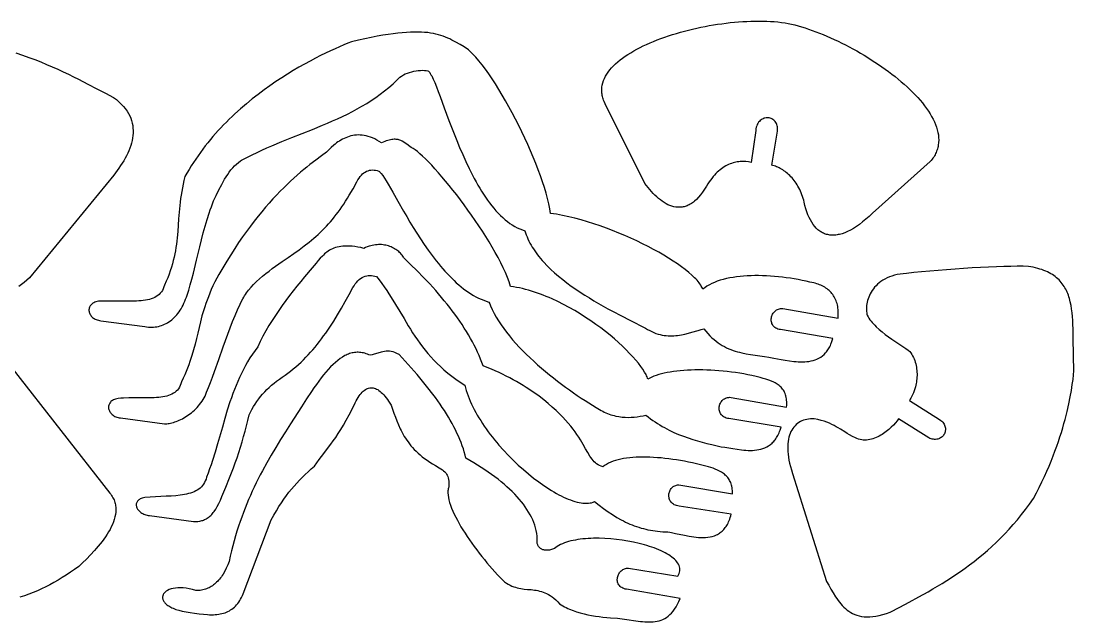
# Model space of a CAD drawing. Extents: x 0 to 1021, y 0 to 380.
# Drawn here: x 708.7 to 1021.4, y 1.8 to 180.3 of the extents above; entities that cross this region are included whole.
import ezdxf

# ---------------------------------------------------------------- set-up
doc = ezdxf.new("R2010")
doc.units = 0
doc.layers.add('Layer_1', color=1, linetype='CONTINUOUS')

msp = doc.modelspace()

# ---------------------------------------------------------------- linework, layer by layer
at = {"layer": 'Layer_1'}
for points in [[(926.9, 147.81), (925.53, 138.3), (924.75, 138.45), (923.94, 138.54), (923.53, 138.56), (923.12, 138.57), (922.7, 138.56), (922.29, 138.54), (921.86, 138.5), (921.44, 138.44), (921.01, 138.37), (920.59, 138.27), (920.16, 138.16), (919.73, 138.02), (919.3, 137.87), (918.87, 137.69), (918.44, 137.49), (918.01, 137.26), (917.58, 137.01), (917.16, 136.74), (916.73, 136.44), (916.31, 136.12), (915.89, 135.76), (915.48, 135.39), (915.06, 134.98), (914.66, 134.54), (914.25, 134.08), (913.85, 133.58), (913.46, 133.05), (913.07, 132.5), (912.69, 131.91), (912.31, 131.28), (911.72, 130.32), (911.12, 129.44), (910.52, 128.65), (909.92, 127.94), (909.31, 127.32), (908.7, 126.77), (908.4, 126.53), (908.09, 126.31), (907.79, 126.1), (907.48, 125.91), (907.17, 125.74), (906.87, 125.59), (906.56, 125.46), (906.26, 125.34), (905.95, 125.24), (905.65, 125.15), (905.34, 125.08), (905.04, 125.03), (904.73, 124.99), (904.43, 124.97), (903.82, 124.97), (903.22, 125.02), (902.62, 125.13), (902.03, 125.29), (901.44, 125.5), (900.85, 125.75), (900.27, 126.05), (899.7, 126.38), (899.14, 126.76), (898.58, 127.17), (898.03, 127.62), (897.49, 128.09), (896.96, 128.6), (896.44, 129.12), (895.93, 129.68), (895.43, 130.25), (894.94, 130.84), (894.47, 131.44), (894, 132.06), (882.18, 155.74), (881.85, 156.45), (881.71, 156.81), (881.58, 157.16), (881.47, 157.52), (881.38, 157.87), (881.31, 158.22), (881.25, 158.56), (881.2, 158.91), (881.17, 159.26), (881.16, 159.6), (881.16, 159.94), (881.21, 160.62), (881.31, 161.29), (881.48, 161.96), (881.7, 162.62), (881.97, 163.27), (882.3, 163.91), (882.68, 164.54), (883.11, 165.17), (883.58, 165.79), (884.1, 166.4), (884.67, 167), (885.29, 167.59), (885.94, 168.17), (886.64, 168.74), (887.37, 169.3), (888.15, 169.84), (888.96, 170.38), (889.8, 170.91), (890.68, 171.43), (891.6, 171.93), (892.54, 172.42), (893.51, 172.9), (894.51, 173.37), (895.54, 173.83), (896.59, 174.27), (897.66, 174.7), (898.76, 175.11), (899.87, 175.52), (901.01, 175.9), (902.16, 176.28), (903.33, 176.63), (904.52, 176.98), (905.71, 177.31), (906.92, 177.62), (908.14, 177.92), (909.37, 178.2), (910.6, 178.46), (911.85, 178.71), (913.09, 178.94), (914.34, 179.16), (915.59, 179.35), (916.84, 179.53), (918.09, 179.69), (919.33, 179.84), (920.57, 179.96), (921.81, 180.07), (923.03, 180.16), (924.25, 180.22), (925.46, 180.27), (926.66, 180.3), (927.84, 180.31), (929.01, 180.3), (930.16, 180.26), (931.29, 180.21), (932.41, 180.14), (933.5, 180.04), (934.57, 179.92), (935.62, 179.78), (936.57, 179.6), (937.53, 179.39), (938.52, 179.15), (939.52, 178.88), (940.54, 178.59), (941.58, 178.26), (942.63, 177.92), (943.69, 177.55), (944.76, 177.15), (945.85, 176.74), (946.94, 176.3), (948.04, 175.83), (949.14, 175.35), (950.25, 174.85), (951.36, 174.32), (952.47, 173.78), (953.58, 173.22), (954.69, 172.64), (955.8, 172.04), (956.9, 171.43), (958, 170.8), (959.09, 170.16), (960.17, 169.5), (961.24, 168.83), (962.29, 168.14), (963.34, 167.45), (964.36, 166.74), (965.38, 166.02), (966.37, 165.29), (967.35, 164.55), (968.3, 163.8), (969.23, 163.04), (970.14, 162.28), (971.03, 161.51), (971.89, 160.73), (972.72, 159.95), (973.52, 159.16), (974.29, 158.37), (975.02, 157.57), (975.73, 156.78), (976.4, 155.97), (977.03, 155.17), (977.62, 154.37), (978.18, 153.57), (978.69, 152.77), (979.16, 151.97), (979.59, 151.17), (979.97, 150.37), (980.31, 149.58), (980.6, 148.79), (980.84, 148.01), (981.02, 147.23), (981.16, 146.46), (981.24, 145.69), (981.26, 144.94), (981.23, 144.19), (981.14, 143.45), (981.08, 143.08), (980.99, 142.72), (980.9, 142.35), (980.78, 142), (980.65, 141.64), (980.51, 141.29), (980.35, 140.94), (980.17, 140.59), (979.98, 140.24), (979.77, 139.9), (979.54, 139.56), (979.3, 139.23), (979.04, 138.9), (978.76, 138.57), (961.63, 123.22), (960.62, 122.27), (959.63, 121.41), (958.66, 120.62), (957.72, 119.9), (956.8, 119.26), (955.91, 118.7), (955.04, 118.2), (954.19, 117.78), (953.37, 117.43), (952.57, 117.14), (951.8, 116.93), (951.42, 116.85), (951.05, 116.78), (950.68, 116.73), (950.32, 116.7), (949.97, 116.69), (949.62, 116.69), (949.28, 116.7), (948.94, 116.73), (948.61, 116.78), (948.29, 116.85), (947.97, 116.93), (947.66, 117.02), (947.36, 117.13), (947.06, 117.26), (946.77, 117.4), (946.48, 117.55), (946.2, 117.72), (945.93, 117.91), (945.66, 118.11), (945.4, 118.32), (944.9, 118.8), (944.43, 119.32), (943.98, 119.91), (943.55, 120.55), (943.15, 121.24), (942.78, 121.98), (942.43, 122.78), (942.11, 123.63), (941.81, 124.52), (941.54, 125.47), (941.3, 126.46), (941.15, 127.05), (940.99, 127.62), (940.82, 128.18), (940.63, 128.72), (940.42, 129.25), (940.2, 129.77), (939.97, 130.26), (939.72, 130.75), (939.46, 131.21), (939.19, 131.67), (938.91, 132.1), (938.62, 132.52), (938.32, 132.93), (938.01, 133.32), (937.69, 133.69), (937.36, 134.05), (937.03, 134.39), (936.69, 134.71), (936.35, 135.02), (936, 135.31), (935.64, 135.58), (935.29, 135.84), (934.92, 136.08), (934.56, 136.31), (934.2, 136.51), (933.83, 136.7), (933.47, 136.88), (933.1, 137.03), (932.74, 137.17), (932.37, 137.29), (932.01, 137.4), (931.65, 137.48), (933.39, 147.6), (933.42, 148.04), (933.42, 148.46), (933.37, 148.85), (933.3, 149.22), (933.19, 149.56), (933.05, 149.88), (932.89, 150.17), (932.7, 150.44), (932.49, 150.68), (932.25, 150.89), (932.01, 151.07), (931.74, 151.23), (931.46, 151.36), (931.18, 151.46), (930.88, 151.52), (930.58, 151.56), (930.27, 151.57), (929.97, 151.55), (929.66, 151.5), (929.36, 151.42), (929.07, 151.3), (928.78, 151.15), (928.51, 150.97), (928.24, 150.76), (928, 150.51), (927.77, 150.23), (927.56, 149.92), (927.37, 149.56), (927.21, 149.18), (927.07, 148.76), (926.97, 148.3), (926.9, 147.81)], [(731.67, 97.07), (731.28, 96.99), (730.92, 96.89), (730.6, 96.77), (730.3, 96.63), (730.03, 96.48), (729.79, 96.31), (729.58, 96.12), (729.39, 95.92), (729.24, 95.72), (729.11, 95.5), (729.01, 95.27), (728.93, 95.04), (728.88, 94.8), (728.86, 94.55), (728.86, 94.31), (728.89, 94.06), (728.94, 93.82), (729.01, 93.58), (729.11, 93.34), (729.23, 93.1), (729.38, 92.88), (729.55, 92.66), (729.74, 92.45), (729.95, 92.26), (730.19, 92.07), (730.45, 91.9), (730.72, 91.75), (731.02, 91.62), (731.34, 91.5), (731.68, 91.4), (732.04, 91.33), (732.41, 91.28), (745.47, 89.55), (745.99, 89.47), (746.51, 89.41), (747.03, 89.38), (747.53, 89.38), (748.04, 89.4), (748.53, 89.44), (749.02, 89.51), (749.5, 89.61), (749.97, 89.73), (750.44, 89.87), (750.89, 90.04), (751.34, 90.24), (751.78, 90.45), (752.21, 90.69), (752.63, 90.96), (753.04, 91.25), (753.44, 91.56), (753.83, 91.89), (754.21, 92.25), (754.57, 92.63), (754.93, 93.03), (755.27, 93.46), (755.61, 93.9), (755.93, 94.37), (756.23, 94.86), (756.53, 95.38), (756.81, 95.91), (757.07, 96.47), (757.33, 97.05), (757.56, 97.65), (757.79, 98.27), (758, 98.91), (758.48, 100.35), (758.95, 101.94), (759.41, 103.63), (759.87, 105.43), (760.81, 109.26), (761.78, 113.28), (762.28, 115.31), (762.81, 117.35), (763.37, 119.36), (763.95, 121.33), (764.56, 123.25), (764.88, 124.18), (765.21, 125.1), (765.55, 125.99), (765.9, 126.85), (766.26, 127.69), (766.63, 128.5), (767.46, 130.15), (768.29, 131.76), (768.72, 132.54), (769.15, 133.3), (769.6, 134.04), (770.06, 134.75), (770.54, 135.44), (771.04, 136.09), (771.56, 136.71), (772.1, 137.28), (772.67, 137.82), (773.26, 138.31), (773.89, 138.76), (774.21, 138.96), (774.54, 139.15), (775.94, 139.9), (777.35, 140.61), (778.78, 141.3), (780.23, 141.97), (781.69, 142.63), (783.16, 143.26), (786.14, 144.5), (789.16, 145.7), (792.19, 146.9), (795.22, 148.1), (798.24, 149.34), (799.75, 149.97), (801.24, 150.62), (802.73, 151.29), (804.2, 151.98), (805.67, 152.69), (807.11, 153.43), (808.54, 154.2), (809.96, 154.99), (811.35, 155.82), (812.72, 156.69), (814.07, 157.6), (815.39, 158.55), (816.69, 159.54), (817.95, 160.57), (819.19, 161.66), (819.8, 162.22), (820.4, 162.8), (820.57, 163.02), (820.77, 163.23), (820.98, 163.43), (821.21, 163.62), (821.7, 163.97), (822.25, 164.3), (822.83, 164.58), (823.44, 164.84), (824.07, 165.06), (824.72, 165.25), (825.38, 165.4), (826.03, 165.52), (826.68, 165.6), (827.31, 165.65), (827.92, 165.67), (828.5, 165.66), (829.03, 165.61), (829.52, 165.53), (829.69, 165.41), (829.87, 165.23), (830.06, 164.99), (830.25, 164.71), (830.45, 164.37), (830.66, 163.99), (831.1, 163.08), (831.57, 162.01), (832.07, 160.77), (832.6, 159.39), (833.17, 157.88), (834.41, 154.52), (835.78, 150.79), (836.52, 148.83), (837.3, 146.82), (838.12, 144.78), (838.97, 142.72), (839.87, 140.64), (840.8, 138.58), (841.77, 136.53), (842.78, 134.52), (843.31, 133.53), (843.84, 132.56), (844.38, 131.6), (844.94, 130.65), (845.5, 129.73), (846.08, 128.83), (846.66, 127.95), (847.26, 127.09), (847.87, 126.26), (848.49, 125.45), (849.12, 124.68), (849.76, 123.93), (850.41, 123.22), (851.08, 122.54), (851.75, 121.9), (852.44, 121.3), (853.14, 120.73), (853.85, 120.21), (854.57, 119.73), (855.31, 119.3), (856.06, 118.91), (856.81, 118.56), (857.59, 118.27), (858.37, 118.03), (858.55, 117.41), (858.76, 116.79), (859, 116.17), (859.25, 115.57), (859.53, 114.96), (859.84, 114.36), (860.16, 113.77), (860.5, 113.18), (860.87, 112.6), (861.25, 112.02), (861.66, 111.45), (862.08, 110.88), (862.52, 110.32), (862.97, 109.76), (863.45, 109.21), (863.94, 108.66), (864.96, 107.59), (866.04, 106.53), (867.17, 105.5), (868.35, 104.49), (869.57, 103.5), (870.83, 102.54), (872.12, 101.59), (873.43, 100.67), (874.77, 99.77), (876.13, 98.9), (877.49, 98.04), (878.87, 97.21), (880.25, 96.4), (881.62, 95.62), (882.99, 94.86), (884.35, 94.12), (887, 92.72), (889.55, 91.42), (894.17, 89.1), (894.8, 88.7), (895.43, 88.35), (896.05, 88.04), (896.66, 87.76), (897.28, 87.53), (897.89, 87.33), (898.5, 87.16), (899.1, 87.03), (899.7, 86.93), (900.29, 86.86), (900.88, 86.81), (901.46, 86.79), (902.03, 86.79), (902.6, 86.81), (903.17, 86.86), (903.72, 86.92), (904.27, 87), (904.82, 87.09), (905.88, 87.31), (906.91, 87.56), (907.91, 87.84), (909.79, 88.4), (910.67, 88.66), (911.5, 88.88), (912.1, 88.14), (912.7, 87.45), (913.3, 86.82), (913.91, 86.23), (914.52, 85.69), (915.13, 85.19), (915.75, 84.73), (916.37, 84.31), (916.99, 83.93), (917.62, 83.58), (918.25, 83.26), (918.88, 82.97), (919.52, 82.71), (920.16, 82.48), (920.8, 82.26), (921.45, 82.07), (922.1, 81.9), (922.75, 81.75), (924.07, 81.48), (925.4, 81.26), (926.74, 81.06), (929.47, 80.65), (930.85, 80.42), (932.25, 80.14), (933.33, 79.98), (934.48, 79.78), (935.69, 79.58), (936.95, 79.38), (938.23, 79.21), (938.88, 79.15), (939.53, 79.1), (940.17, 79.08), (940.82, 79.07), (941.46, 79.09), (942.09, 79.14), (942.72, 79.21), (943.34, 79.33), (943.94, 79.47), (944.53, 79.66), (945.1, 79.89), (945.66, 80.16), (946.2, 80.48), (946.71, 80.85), (947.21, 81.28), (947.67, 81.76), (947.9, 82.02), (948.11, 82.3), (948.32, 82.59), (948.52, 82.9), (948.72, 83.23), (948.9, 83.57), (949.08, 83.93), (949.25, 84.3), (949.56, 85.11), (949.84, 85.98), (934.24, 88.64), (933.85, 88.71), (933.49, 88.81), (933.17, 88.93), (932.88, 89.08), (932.61, 89.26), (932.38, 89.45), (932.18, 89.67), (932, 89.9), (931.86, 90.15), (931.74, 90.41), (931.65, 90.68), (931.58, 90.96), (931.54, 91.25), (931.53, 91.54), (931.54, 91.83), (931.57, 92.12), (931.63, 92.4), (931.71, 92.69), (931.81, 92.96), (931.94, 93.23), (932.08, 93.48), (932.25, 93.72), (932.44, 93.95), (932.64, 94.16), (932.87, 94.34), (933.11, 94.5), (933.38, 94.64), (933.65, 94.75), (933.95, 94.84), (934.26, 94.89), (934.59, 94.9), (934.93, 94.88), (951.36, 92.02), (951.41, 92.56), (951.43, 93.08), (951.44, 93.6), (951.42, 94.1), (951.39, 94.58), (951.34, 95.05), (951.26, 95.51), (951.17, 95.96), (951.06, 96.39), (950.93, 96.8), (950.79, 97.21), (950.62, 97.6), (950.44, 97.98), (950.25, 98.34), (950.03, 98.69), (949.8, 99.02), (949.55, 99.34), (949.29, 99.65), (949.01, 99.95), (948.72, 100.23), (948.41, 100.49), (948.09, 100.74), (947.76, 100.98), (947.41, 101.21), (947.04, 101.42), (946.67, 101.61), (946.28, 101.8), (945.87, 101.97), (945.46, 102.12), (945.03, 102.26), (944.59, 102.39), (944.14, 102.5), (943.01, 102.77), (941.87, 103.03), (940.71, 103.27), (939.54, 103.49), (938.37, 103.7), (937.19, 103.88), (936, 104.05), (934.82, 104.2), (933.63, 104.33), (932.45, 104.44), (931.27, 104.53), (930.1, 104.6), (928.93, 104.65), (927.78, 104.67), (926.64, 104.67), (925.51, 104.65), (924.4, 104.6), (923.31, 104.53), (922.24, 104.43), (921.19, 104.31), (920.17, 104.16), (919.18, 103.98), (918.21, 103.78), (917.27, 103.55), (916.37, 103.29), (915.5, 103), (914.67, 102.68), (913.88, 102.33), (913.13, 101.94), (912.43, 101.53), (911.76, 101.09), (911.15, 100.61), (911.05, 100.91), (910.92, 101.23), (910.75, 101.55), (910.56, 101.89), (910.33, 102.23), (910.07, 102.58), (909.78, 102.94), (909.47, 103.31), (909.12, 103.68), (908.75, 104.07), (907.93, 104.85), (907, 105.65), (905.98, 106.47), (904.87, 107.3), (903.67, 108.15), (902.38, 109.01), (901.03, 109.87), (899.6, 110.73), (898.1, 111.6), (896.54, 112.46), (894.93, 113.31), (893.27, 114.15), (891.57, 114.97), (889.82, 115.78), (888.04, 116.57), (886.23, 117.33), (884.4, 118.06), (882.55, 118.77), (880.69, 119.44), (878.81, 120.07), (876.94, 120.66), (875.07, 121.21), (873.2, 121.71), (871.35, 122.16), (869.51, 122.56), (867.7, 122.9), (865.92, 123.18), (865.82, 123.85), (865.71, 124.55), (865.42, 126.01), (865.06, 127.55), (864.64, 129.15), (864.14, 130.82), (863.59, 132.54), (862.98, 134.31), (862.32, 136.12), (861.61, 137.97), (860.85, 139.84), (860.05, 141.72), (859.22, 143.62), (858.35, 145.52), (857.44, 147.42), (856.52, 149.31), (855.57, 151.18), (854.6, 153.02), (853.61, 154.83), (852.62, 156.61), (851.61, 158.33), (850.61, 160), (849.6, 161.61), (848.59, 163.14), (847.6, 164.6), (846.61, 165.98), (845.64, 167.27), (844.69, 168.46), (843.76, 169.54), (842.86, 170.51), (842.42, 170.95), (841.99, 171.35), (841.56, 171.73), (841.15, 172.07), (840.74, 172.39), (840.35, 172.66), (839.1, 173.37), (837.88, 174.05), (836.66, 174.68), (836.04, 174.98), (835.41, 175.27), (834.76, 175.54), (834.09, 175.79), (833.4, 176.02), (832.68, 176.23), (831.94, 176.42), (831.15, 176.59), (830.33, 176.74), (829.47, 176.86), (828.56, 176.95), (827.6, 177.01), (826.59, 177.04), (825.52, 177.05), (824.39, 177.02), (823.2, 176.95), (821.93, 176.85), (820.6, 176.72), (819.19, 176.54), (817.7, 176.33), (816.12, 176.08), (814.46, 175.78), (812.7, 175.44), (810.85, 175.06), (808.91, 174.63), (806.86, 174.15), (805.75, 173.71), (804.57, 173.22), (803.31, 172.68), (801.99, 172.1), (800.6, 171.46), (799.16, 170.78), (797.66, 170.04), (796.12, 169.26), (794.53, 168.42), (792.9, 167.54), (791.24, 166.6), (789.56, 165.61), (787.85, 164.56), (786.12, 163.46), (784.37, 162.31), (782.62, 161.11), (780.87, 159.85), (779.11, 158.53), (777.36, 157.16), (775.62, 155.74), (773.9, 154.25), (772.2, 152.71), (771.35, 151.92), (770.52, 151.12), (769.69, 150.3), (768.87, 149.46), (768.06, 148.61), (767.26, 147.75), (766.47, 146.87), (765.69, 145.98), (764.92, 145.07), (764.16, 144.15), (763.41, 143.21), (762.68, 142.26), (761.96, 141.29), (761.26, 140.3), (760.57, 139.31), (759.89, 138.29), (759.23, 137.27), (758.59, 136.22), (757.97, 135.16), (757.36, 134.09), (757.08, 132.94), (756.83, 131.82), (756.6, 130.73), (756.41, 129.65), (756.24, 128.59), (756.09, 127.55), (755.96, 126.52), (755.84, 125.51), (755.66, 123.53), (755.5, 121.58), (755.21, 117.78), (755.04, 115.89), (754.94, 114.94), (754.82, 114), (754.68, 113.05), (754.52, 112.09), (754.35, 111.12), (754.14, 110.15), (753.91, 109.17), (753.65, 108.18), (753.35, 107.17), (753.02, 106.15), (752.66, 105.11), (752.25, 104.06), (751.8, 102.99), (751.3, 101.89), (751.13, 101.32), (750.91, 100.78), (750.66, 100.3), (750.37, 99.86), (750.04, 99.45), (749.68, 99.09), (749.28, 98.77), (748.85, 98.48), (748.39, 98.22), (747.89, 97.99), (747.37, 97.8), (746.82, 97.63), (746.24, 97.49), (745.64, 97.37), (745.01, 97.27), (744.35, 97.2), (743.68, 97.14), (742.98, 97.09), (741.53, 97.05), (740, 97.04), (738.42, 97.06), (735.11, 97.11), (733.4, 97.11), (731.67, 97.07)], [(737.49, 68.19), (737.11, 68.11), (736.75, 68.01), (736.42, 67.89), (736.12, 67.75), (735.85, 67.6), (735.61, 67.43), (735.4, 67.24), (735.22, 67.04), (735.06, 66.83), (734.93, 66.61), (734.83, 66.39), (734.76, 66.15), (734.71, 65.91), (734.68, 65.67), (734.68, 65.43), (734.71, 65.18), (734.76, 64.94), (734.84, 64.69), (734.94, 64.46), (735.06, 64.22), (735.21, 64), (735.37, 63.78), (735.57, 63.57), (735.78, 63.37), (736.01, 63.19), (736.27, 63.02), (736.55, 62.87), (736.85, 62.73), (737.16, 62.62), (737.5, 62.52), (737.86, 62.45), (738.24, 62.4), (751.29, 60.67), (751.62, 60.66), (751.97, 60.68), (752.34, 60.72), (752.72, 60.77), (753.12, 60.85), (753.52, 60.95), (753.94, 61.07), (754.37, 61.2), (754.81, 61.36), (755.25, 61.53), (755.7, 61.73), (756.15, 61.94), (756.61, 62.17), (757.06, 62.43), (757.52, 62.7), (757.97, 62.98), (758.42, 63.29), (758.87, 63.62), (759.31, 63.96), (759.74, 64.32), (760.16, 64.7), (760.58, 65.1), (760.98, 65.52), (761.37, 65.95), (761.74, 66.4), (762.1, 66.87), (762.44, 67.35), (762.76, 67.85), (763.06, 68.37), (763.34, 68.91), (763.59, 69.46), (763.82, 70.03), (764.4, 71.41), (764.98, 72.9), (765.57, 74.5), (766.18, 76.18), (767.42, 79.74), (768.71, 83.48), (769.38, 85.37), (770.07, 87.27), (770.78, 89.15), (771.5, 91), (772.24, 92.81), (773.01, 94.56), (773.8, 96.23), (774.2, 97.04), (774.61, 97.82), (774.83, 98.25), (775.08, 98.68), (775.35, 99.1), (775.64, 99.53), (775.95, 99.96), (776.29, 100.38), (777, 101.23), (777.78, 102.07), (778.62, 102.89), (779.5, 103.71), (780.42, 104.51), (781.37, 105.29), (782.34, 106.05), (783.31, 106.79), (784.29, 107.51), (785.26, 108.19), (786.21, 108.85), (788.02, 110.06), (789.7, 111.22), (791.3, 112.36), (792.81, 113.49), (794.24, 114.62), (795.62, 115.76), (796.28, 116.34), (796.93, 116.93), (797.57, 117.53), (798.19, 118.14), (798.81, 118.76), (799.41, 119.39), (800, 120.04), (800.59, 120.7), (801.17, 121.39), (801.74, 122.09), (802.31, 122.81), (802.87, 123.55), (803.43, 124.32), (803.98, 125.12), (804.53, 125.94), (805.09, 126.78), (805.64, 127.66), (806.19, 128.57), (807.3, 130.48), (808.43, 132.53), (808.74, 133.1), (809.08, 133.62), (809.42, 134.09), (809.78, 134.5), (810.15, 134.87), (810.54, 135.19), (810.94, 135.46), (811.34, 135.68), (811.76, 135.85), (812.19, 135.97), (812.63, 136.04), (813.08, 136.07), (813.53, 136.05), (814, 135.98), (814.47, 135.86), (814.94, 135.7), (815.11, 135.59), (815.28, 135.44), (815.47, 135.24), (815.67, 135), (816.11, 134.41), (816.61, 133.68), (817.15, 132.8), (817.75, 131.8), (819.08, 129.47), (820.6, 126.77), (822.31, 123.78), (823.23, 122.2), (824.19, 120.59), (825.19, 118.94), (826.23, 117.27), (827.31, 115.6), (828.43, 113.93), (829.59, 112.28), (830.79, 110.64), (832.02, 109.05), (832.65, 108.27), (833.29, 107.5), (833.93, 106.74), (834.59, 106), (835.25, 105.28), (835.92, 104.57), (836.6, 103.89), (837.29, 103.22), (837.98, 102.58), (838.69, 101.96), (839.4, 101.37), (840.12, 100.8), (840.84, 100.26), (841.57, 99.74), (842.31, 99.26), (843.06, 98.81), (843.81, 98.39), (844.57, 98.01), (845.34, 97.66), (846.11, 97.35), (846.89, 97.08), (847.68, 96.84), (847.89, 96.28), (848.12, 95.72), (848.63, 94.59), (849.2, 93.47), (849.83, 92.34), (850.51, 91.21), (851.26, 90.09), (852.05, 88.97), (852.89, 87.85), (853.78, 86.74), (854.7, 85.64), (855.67, 84.54), (856.67, 83.45), (857.71, 82.38), (858.77, 81.31), (859.87, 80.26), (860.98, 79.22), (862.12, 78.2), (863.27, 77.19), (864.44, 76.21), (865.61, 75.24), (866.8, 74.29), (867.99, 73.36), (869.18, 72.45), (870.37, 71.57), (871.56, 70.72), (872.74, 69.89), (873.91, 69.08), (875.06, 68.31), (876.2, 67.57), (877.32, 66.85), (878.42, 66.17), (879.48, 65.52), (879.98, 65.2), (880.47, 64.9), (880.96, 64.63), (881.45, 64.37), (881.93, 64.13), (882.42, 63.91), (882.91, 63.71), (883.39, 63.53), (883.88, 63.36), (884.36, 63.22), (884.84, 63.08), (885.31, 62.97), (886.26, 62.79), (887.2, 62.66), (888.13, 62.59), (889.05, 62.57), (889.96, 62.59), (890.85, 62.65), (891.72, 62.75), (892.58, 62.88), (893.43, 63.05), (894.25, 63.23), (894.94, 62.69), (895.63, 62.17), (896.33, 61.67), (897.02, 61.2), (897.72, 60.75), (898.41, 60.31), (899.11, 59.9), (899.81, 59.51), (900.5, 59.13), (901.2, 58.77), (902.6, 58.1), (904, 57.5), (905.41, 56.95), (906.81, 56.45), (908.21, 55.99), (909.62, 55.57), (911.03, 55.18), (912.43, 54.82), (913.84, 54.49), (916.65, 53.85), (917.73, 53.69), (918.89, 53.49), (920.11, 53.28), (921.37, 53.08), (922.67, 52.91), (923.33, 52.84), (923.98, 52.79), (924.64, 52.76), (925.29, 52.75), (925.94, 52.76), (926.59, 52.81), (927.22, 52.88), (927.85, 52.99), (928.46, 53.13), (929.06, 53.32), (929.64, 53.54), (930.2, 53.81), (930.75, 54.13), (931.27, 54.5), (931.77, 54.92), (932.01, 55.15), (932.24, 55.4), (932.47, 55.66), (932.69, 55.94), (932.9, 56.23), (933.1, 56.54), (933.3, 56.86), (933.49, 57.2), (933.66, 57.56), (933.83, 57.93), (934, 58.33), (934.15, 58.74), (934.42, 59.61), (918.93, 62.22), (918.53, 62.27), (918.17, 62.36), (917.83, 62.48), (917.53, 62.63), (917.25, 62.8), (917.01, 62.99), (916.79, 63.2), (916.6, 63.43), (916.44, 63.68), (916.31, 63.94), (916.2, 64.21), (916.12, 64.49), (916.07, 64.78), (916.04, 65.07), (916.04, 65.37), (916.07, 65.66), (916.12, 65.95), (916.19, 66.24), (916.29, 66.52), (916.42, 66.79), (916.56, 67.05), (916.73, 67.3), (916.93, 67.53), (917.14, 67.74), (917.38, 67.93), (917.64, 68.1), (917.92, 68.24), (918.22, 68.36), (918.54, 68.45), (918.88, 68.5), (919.24, 68.52), (919.63, 68.51), (936.06, 65.64), (936.1, 66.18), (936.12, 66.69), (936.12, 67.18), (936.09, 67.64), (936.04, 68.09), (935.97, 68.51), (935.88, 68.92), (935.77, 69.31), (935.63, 69.67), (935.48, 70.02), (935.31, 70.35), (935.11, 70.67), (934.9, 70.97), (934.68, 71.25), (934.43, 71.52), (934.17, 71.77), (933.89, 72.01), (933.6, 72.24), (933.29, 72.45), (932.97, 72.65), (932.64, 72.84), (932.29, 73.02), (931.55, 73.36), (930.77, 73.65), (929.95, 73.92), (929.09, 74.16), (928.19, 74.38), (927, 74.68), (925.8, 74.96), (924.59, 75.22), (923.37, 75.46), (922.15, 75.67), (920.92, 75.87), (919.68, 76.04), (918.45, 76.19), (917.22, 76.32), (915.99, 76.43), (914.78, 76.52), (913.57, 76.59), (912.37, 76.63), (911.18, 76.66), (910.02, 76.67), (908.87, 76.66), (907.74, 76.63), (906.64, 76.57), (905.56, 76.5), (904.5, 76.41), (903.48, 76.31), (902.49, 76.18), (901.54, 76.03), (900.62, 75.87), (899.74, 75.69), (898.9, 75.49), (898.11, 75.27), (897.36, 75.04), (896.66, 74.78), (896.02, 74.51), (895.42, 74.23), (894.88, 73.92), (894.78, 74.23), (894.66, 74.56), (894.51, 74.9), (894.34, 75.26), (893.91, 76.02), (893.39, 76.84), (892.77, 77.71), (892.07, 78.62), (891.28, 79.57), (890.4, 80.56), (889.45, 81.58), (888.42, 82.62), (887.33, 83.69), (886.16, 84.76), (884.93, 85.85), (883.63, 86.94), (882.28, 88.03), (880.88, 89.12), (879.43, 90.19), (877.93, 91.25), (876.39, 92.28), (874.8, 93.29), (873.19, 94.27), (871.54, 95.21), (869.86, 96.11), (868.16, 96.97), (866.44, 97.77), (865.57, 98.15), (864.7, 98.51), (863.82, 98.86), (862.94, 99.19), (862.06, 99.51), (861.18, 99.8), (860.29, 100.08), (859.4, 100.35), (858.52, 100.59), (857.63, 100.81), (856.74, 101.01), (855.86, 101.19), (854.97, 101.35), (854.09, 101.48), (853.88, 102.13), (853.65, 102.79), (853.13, 104.16), (852.54, 105.57), (851.88, 107.02), (851.15, 108.5), (850.37, 110.02), (849.53, 111.56), (848.64, 113.13), (847.7, 114.71), (846.73, 116.29), (845.72, 117.88), (844.68, 119.47), (843.62, 121.05), (842.53, 122.62), (841.43, 124.17), (840.32, 125.69), (839.21, 127.19), (838.09, 128.65), (836.98, 130.07), (835.87, 131.45), (834.78, 132.77), (833.71, 134.04), (832.66, 135.25), (831.64, 136.39), (830.66, 137.46), (829.71, 138.45), (828.81, 139.35), (827.95, 140.17), (827.15, 140.89), (826.4, 141.51), (825.72, 142.03), (825.11, 142.43), (824.61, 142.74), (824.14, 143.07), (823.26, 143.73), (822.83, 144.05), (822.39, 144.35), (821.93, 144.61), (821.46, 144.84), (821.21, 144.93), (820.95, 145.01), (820.68, 145.08), (820.39, 145.13), (820.1, 145.16), (819.79, 145.18), (819.47, 145.18), (819.13, 145.15), (818.78, 145.11), (818.4, 145.04), (818.01, 144.94), (817.6, 144.83), (817.17, 144.68), (816.71, 144.51), (816.23, 144.31), (815.73, 144.08), (815.06, 144.53), (814.39, 144.93), (813.74, 145.28), (813.09, 145.58), (812.46, 145.83), (811.83, 146.04), (811.22, 146.2), (810.61, 146.32), (810.02, 146.41), (809.43, 146.45), (808.86, 146.46), (808.29, 146.44), (807.74, 146.38), (807.2, 146.29), (806.67, 146.17), (806.15, 146.02), (805.64, 145.85), (805.14, 145.66), (804.65, 145.44), (804.18, 145.2), (803.72, 144.94), (803.27, 144.67), (802.83, 144.38), (802.4, 144.08), (801.99, 143.76), (801.59, 143.44), (800.83, 142.76), (800.12, 142.07), (799.46, 141.37), (797.9, 140.24), (796.24, 139.01), (794.49, 137.66), (793.58, 136.93), (792.65, 136.17), (791.7, 135.38), (790.74, 134.54), (789.75, 133.66), (788.75, 132.75), (787.73, 131.78), (786.7, 130.78), (785.65, 129.72), (784.59, 128.62), (783.51, 127.46), (782.42, 126.25), (781.32, 124.99), (780.2, 123.67), (779.08, 122.3), (777.95, 120.86), (776.8, 119.36), (775.65, 117.8), (774.49, 116.18), (773.32, 114.49), (772.15, 112.73), (770.97, 110.9), (769.79, 109), (768.6, 107.03), (767.41, 104.98), (766.21, 102.85), (765.68, 101.69), (765.19, 100.56), (764.74, 99.47), (764.33, 98.42), (763.94, 97.4), (763.59, 96.41), (763.27, 95.45), (762.97, 94.51), (762.43, 92.71), (761.97, 90.97), (761.55, 89.29), (761.16, 87.63), (760.77, 85.99), (760.36, 84.34), (759.92, 82.66), (759.41, 80.92), (759.13, 80.03), (758.82, 79.12), (758.49, 78.19), (758.13, 77.23), (757.74, 76.24), (757.31, 75.23), (756.85, 74.18), (756.35, 73.09), (756.18, 72.52), (755.97, 71.99), (755.72, 71.51), (755.43, 71.07), (755.11, 70.67), (754.75, 70.32), (754.36, 70), (753.94, 69.72), (753.49, 69.47), (753.01, 69.25), (752.5, 69.06), (751.96, 68.9), (751.4, 68.77), (750.81, 68.66), (750.2, 68.57), (749.57, 68.5), (748.92, 68.44), (748.25, 68.4), (746.85, 68.36), (745.39, 68.34), (743.88, 68.35), (742.32, 68.35), (740.73, 68.34), (739.12, 68.29), (738.31, 68.24), (737.49, 68.19)], [(745.45, 38.77), (745.06, 38.69), (744.71, 38.59), (744.39, 38.48), (744.1, 38.35), (743.85, 38.2), (743.63, 38.04), (743.44, 37.87), (743.28, 37.68), (743.14, 37.49), (743.04, 37.28), (742.97, 37.07), (742.92, 36.86), (742.9, 36.64), (742.91, 36.41), (742.94, 36.19), (743, 35.96), (743.08, 35.73), (743.19, 35.51), (743.32, 35.29), (743.47, 35.07), (743.64, 34.86), (743.84, 34.66), (744.06, 34.47), (744.29, 34.29), (744.55, 34.12), (744.83, 33.96), (745.12, 33.82), (745.44, 33.69), (745.77, 33.58), (746.11, 33.49), (746.48, 33.42), (746.86, 33.37), (759.91, 31.64), (760.55, 31.64), (761.16, 31.67), (761.76, 31.75), (762.35, 31.88), (762.64, 31.97), (762.92, 32.07), (763.2, 32.18), (763.47, 32.32), (763.74, 32.46), (764.01, 32.63), (764.28, 32.81), (764.54, 33.01), (764.8, 33.23), (765.05, 33.46), (765.31, 33.72), (765.55, 34), (765.8, 34.3), (766.04, 34.61), (766.52, 35.32), (766.99, 36.11), (767.45, 37.01), (767.9, 38), (768.34, 39.1), (769.48, 41.8), (770.63, 44.62), (771.2, 46.08), (771.76, 47.55), (772.3, 49.06), (772.84, 50.58), (773.36, 52.12), (773.87, 53.68), (774.35, 55.25), (774.81, 56.84), (775.25, 58.44), (775.66, 60.04), (776.05, 61.66), (776.4, 63.28), (776.83, 64.12), (777.28, 64.95), (777.75, 65.75), (778.24, 66.53), (778.75, 67.29), (779.29, 68.03), (779.85, 68.75), (780.44, 69.45), (781.06, 70.14), (781.7, 70.81), (782.38, 71.46), (783.09, 72.1), (783.83, 72.72), (784.61, 73.32), (785.42, 73.91), (786.27, 74.49), (787.12, 75.08), (787.95, 75.69), (788.77, 76.32), (789.56, 76.96), (790.34, 77.62), (791.1, 78.3), (791.85, 78.99), (792.58, 79.7), (793.3, 80.42), (794, 81.15), (794.69, 81.91), (795.36, 82.67), (796.02, 83.46), (796.68, 84.26), (797.32, 85.07), (797.95, 85.9), (798.57, 86.74), (799.19, 87.6), (800.39, 89.36), (801.57, 91.17), (802.73, 93.05), (803.87, 94.98), (805.01, 96.97), (806.14, 99.02), (807.27, 101.12), (807.59, 101.69), (807.94, 102.21), (808.31, 102.68), (808.7, 103.1), (809.11, 103.48), (809.53, 103.81), (809.97, 104.08), (810.42, 104.31), (810.89, 104.49), (811.36, 104.62), (811.84, 104.71), (812.32, 104.74), (812.81, 104.73), (813.3, 104.66), (813.78, 104.55), (814.26, 104.39), (815.07, 103.38), (815.84, 102.36), (816.57, 101.33), (817.29, 100.3), (817.98, 99.26), (818.64, 98.21), (819.94, 96.11), (821.19, 94.01), (822.44, 91.9), (823.7, 89.79), (824.35, 88.74), (825.01, 87.7), (825.7, 86.66), (826.4, 85.62), (827.13, 84.59), (827.89, 83.57), (828.68, 82.56), (829.51, 81.55), (830.37, 80.55), (831.28, 79.57), (832.24, 78.59), (833.24, 77.63), (834.3, 76.68), (835.42, 75.74), (836.6, 74.82), (837.84, 73.92), (839.14, 73.03), (840.52, 72.15), (840.71, 71.37), (840.93, 70.57), (841.18, 69.77), (841.46, 68.97), (841.78, 68.16), (842.11, 67.34), (842.48, 66.52), (842.87, 65.7), (843.29, 64.88), (843.74, 64.06), (844.2, 63.23), (844.69, 62.41), (845.21, 61.59), (845.74, 60.76), (846.29, 59.94), (846.86, 59.13), (847.45, 58.31), (848.06, 57.51), (848.69, 56.7), (849.33, 55.9), (849.98, 55.11), (850.65, 54.33), (852.03, 52.79), (853.44, 51.28), (854.9, 49.82), (856.38, 48.41), (857.89, 47.06), (859.41, 45.76), (860.94, 44.53), (862.47, 43.38), (863.99, 42.3), (864.75, 41.79), (865.5, 41.3), (866.24, 40.84), (866.98, 40.4), (867.72, 39.98), (868.44, 39.59), (869.15, 39.22), (869.86, 38.88), (870.55, 38.56), (871.23, 38.27), (871.9, 38.02), (872.56, 37.78), (873.2, 37.58), (873.83, 37.41), (874.43, 37.27), (875.03, 37.17), (875.6, 37.09), (876.15, 37.05), (876.69, 37.04), (877.2, 37.06), (877.69, 37.13), (878.16, 37.22), (878.6, 37.36), (879.02, 37.53), (880.39, 36.46), (881.73, 35.45), (883.05, 34.52), (884.35, 33.66), (885.65, 32.86), (886.94, 32.13), (887.59, 31.8), (888.23, 31.47), (888.88, 31.17), (889.53, 30.88), (890.19, 30.61), (890.85, 30.36), (891.51, 30.12), (892.18, 29.9), (892.85, 29.69), (893.53, 29.51), (894.22, 29.33), (894.91, 29.18), (895.61, 29.04), (896.33, 28.92), (897.05, 28.81), (897.78, 28.72), (898.53, 28.65), (899.28, 28.59), (900.05, 28.55), (900.83, 28.52), (901.37, 28.44), (901.93, 28.34), (903.12, 28.1), (905.75, 27.53), (907.13, 27.26), (907.83, 27.14), (908.54, 27.04), (909.24, 26.96), (909.95, 26.9), (910.65, 26.86), (911.35, 26.86), (912.03, 26.88), (912.71, 26.95), (913.37, 27.06), (914.01, 27.21), (914.64, 27.4), (915.25, 27.65), (915.54, 27.8), (915.83, 27.96), (916.11, 28.13), (916.38, 28.32), (916.65, 28.53), (916.91, 28.75), (917.16, 28.98), (917.41, 29.24), (917.64, 29.51), (917.87, 29.8), (918.09, 30.1), (918.3, 30.43), (918.5, 30.77), (918.69, 31.14), (918.87, 31.52), (919.04, 31.93), (919.19, 32.35), (919.34, 32.8), (919.48, 33.27), (919.6, 33.76), (904.14, 36.18), (903.74, 36.25), (903.37, 36.34), (903.03, 36.47), (902.72, 36.61), (902.44, 36.78), (902.19, 36.97), (901.96, 37.18), (901.76, 37.4), (901.59, 37.64), (901.44, 37.9), (901.33, 38.16), (901.23, 38.43), (901.16, 38.71), (901.12, 38.99), (901.1, 39.27), (901.11, 39.56), (901.13, 39.84), (901.19, 40.12), (901.26, 40.39), (901.35, 40.66), (901.47, 40.92), (901.61, 41.16), (901.77, 41.39), (901.95, 41.6), (902.15, 41.8), (902.36, 41.98), (902.6, 42.13), (902.85, 42.26), (903.13, 42.37), (903.42, 42.45), (903.72, 42.49), (904.05, 42.51), (919.98, 39.88), (919.99, 40.36), (919.98, 40.82), (919.94, 41.26), (919.89, 41.68), (919.81, 42.09), (919.72, 42.47), (919.61, 42.83), (919.47, 43.18), (919.33, 43.52), (919.16, 43.83), (918.98, 44.13), (918.78, 44.42), (918.58, 44.69), (918.35, 44.95), (918.12, 45.19), (917.87, 45.43), (917.61, 45.65), (917.34, 45.85), (916.77, 46.24), (916.17, 46.59), (915.54, 46.9), (914.89, 47.18), (914.23, 47.44), (913.56, 47.68), (912.88, 47.9), (911.7, 48.21), (910.51, 48.5), (909.33, 48.78), (908.14, 49.04), (906.95, 49.28), (905.76, 49.51), (904.58, 49.72), (903.41, 49.91), (902.24, 50.09), (901.09, 50.24), (899.94, 50.38), (898.81, 50.5), (897.69, 50.59), (896.59, 50.67), (895.5, 50.72), (894.44, 50.75), (893.4, 50.76), (892.38, 50.75), (891.38, 50.71), (890.41, 50.65), (889.47, 50.56), (888.56, 50.45), (887.68, 50.32), (886.84, 50.15), (886.03, 49.97), (885.26, 49.75), (884.52, 49.51), (883.83, 49.24), (883.18, 48.94), (882.57, 48.61), (882, 48.25), (881.49, 47.87), (880.97, 48.04), (880.5, 48.24), (880.06, 48.48), (879.66, 48.75), (879.28, 49.05), (878.93, 49.39), (878.6, 49.76), (878.28, 50.16), (877.97, 50.6), (877.66, 51.06), (877.05, 52.09), (876.39, 53.24), (875.66, 54.52), (874.82, 55.92), (874.34, 56.66), (873.82, 57.43), (873.26, 58.23), (872.64, 59.06), (871.97, 59.91), (871.24, 60.8), (870.44, 61.71), (869.57, 62.65), (868.62, 63.62), (867.59, 64.61), (866.48, 65.63), (865.29, 66.68), (863.99, 67.75), (862.6, 68.84), (860.68, 70.16), (858.76, 71.41), (857.8, 72.02), (856.83, 72.61), (855.85, 73.19), (854.85, 73.75), (853.84, 74.31), (852.8, 74.84), (851.74, 75.37), (850.66, 75.89), (849.53, 76.39), (848.38, 76.88), (847.18, 77.36), (845.95, 77.84), (845.58, 78.86), (845.19, 79.89), (844.77, 80.91), (844.31, 81.94), (843.83, 82.96), (843.32, 83.99), (842.78, 85.01), (842.21, 86.04), (841.62, 87.06), (841, 88.09), (840.35, 89.11), (839.69, 90.13), (839, 91.15), (838.28, 92.17), (837.55, 93.18), (836.79, 94.2), (836.02, 95.21), (835.22, 96.21), (834.41, 97.22), (833.57, 98.22), (832.72, 99.22), (831.85, 100.22), (830.07, 102.19), (828.23, 104.16), (826.34, 106.1), (824.4, 108.02), (822.43, 109.93), (822.25, 110.21), (822.06, 110.49), (821.85, 110.77), (821.62, 111.04), (821.39, 111.3), (821.13, 111.55), (820.86, 111.8), (820.58, 112.03), (820.29, 112.26), (819.98, 112.47), (819.66, 112.68), (819.32, 112.87), (818.97, 113.04), (818.62, 113.2), (818.25, 113.35), (817.86, 113.48), (817.47, 113.6), (817.07, 113.7), (816.66, 113.77), (816.23, 113.83), (815.8, 113.88), (815.36, 113.9), (814.91, 113.89), (814.45, 113.87), (813.98, 113.82), (813.51, 113.75), (813.03, 113.66), (812.54, 113.54), (812.04, 113.39), (811.54, 113.22), (811.04, 113.01), (810.52, 112.78), (809.59, 112.99), (808.71, 113.16), (807.88, 113.29), (807.08, 113.38), (806.33, 113.44), (805.62, 113.47), (804.95, 113.46), (804.31, 113.43), (803.71, 113.36), (803.14, 113.27), (802.6, 113.15), (802.09, 113), (801.61, 112.83), (801.15, 112.64), (800.71, 112.43), (800.3, 112.2), (799.91, 111.95), (799.53, 111.68), (799.17, 111.4), (798.83, 111.11), (798.5, 110.8), (798.18, 110.48), (797.56, 109.82), (796.97, 109.13), (796.38, 108.42), (795.79, 107.71), (795.18, 107), (792.91, 104.32), (791.77, 102.95), (790.65, 101.57), (789.53, 100.16), (788.42, 98.74), (787.34, 97.3), (786.27, 95.84), (785.23, 94.36), (784.22, 92.87), (783.24, 91.36), (782.3, 89.83), (781.4, 88.28), (780.55, 86.72), (779.74, 85.14), (778.99, 83.54), (778.18, 82.44), (777.41, 81.34), (776.68, 80.22), (775.99, 79.08), (775.34, 77.93), (774.72, 76.77), (774.13, 75.6), (773.57, 74.42), (773.05, 73.23), (772.54, 72.03), (772.06, 70.82), (771.61, 69.61), (771.17, 68.38), (770.75, 67.15), (769.96, 64.68), (769.21, 62.19), (768.49, 59.69), (767.06, 54.69), (766.32, 52.19), (765.54, 49.71), (765.13, 48.48), (764.71, 47.25), (764.27, 46.03), (763.8, 44.82), (763.63, 44.24), (763.42, 43.7), (763.18, 43.2), (762.9, 42.74), (762.59, 42.32), (762.25, 41.93), (761.88, 41.58), (761.47, 41.26), (761.04, 40.97), (760.58, 40.71), (760.09, 40.48), (759.57, 40.27), (759.03, 40.08), (758.47, 39.92), (757.88, 39.77), (757.27, 39.65), (756.64, 39.54), (756, 39.45), (754.64, 39.3), (753.23, 39.19), (751.75, 39.11), (748.66, 38.97), (747.07, 38.88), (745.45, 38.77)], [(978.31, 56.51), (969.32, 62.09), (968.9, 61.51), (968.4, 60.9), (967.82, 60.26), (967.17, 59.61), (966.46, 58.97), (965.69, 58.35), (965.29, 58.05), (964.88, 57.76), (964.45, 57.49), (964.02, 57.23), (963.58, 56.98), (963.13, 56.75), (962.67, 56.55), (962.21, 56.36), (961.74, 56.2), (961.27, 56.06), (960.79, 55.95), (960.31, 55.86), (959.83, 55.81), (959.35, 55.79), (958.87, 55.81), (958.39, 55.86), (957.91, 55.95), (957.44, 56.07), (956.97, 56.24), (956.5, 56.46), (955.62, 56.92), (954.81, 57.37), (954.06, 57.81), (953.36, 58.23), (952.06, 59.04), (951.43, 59.43), (950.8, 59.79), (950.16, 60.15), (949.5, 60.48), (948.79, 60.8), (948.03, 61.11), (947.21, 61.4), (946.31, 61.67), (945.33, 61.92), (944.24, 62.15), (943.68, 62.16), (943.13, 62.13), (942.6, 62.07), (942.08, 61.98), (941.57, 61.86), (941.09, 61.7), (940.62, 61.51), (940.17, 61.29), (939.74, 61.04), (939.33, 60.75), (938.95, 60.43), (938.58, 60.07), (938.24, 59.69), (937.93, 59.27), (937.64, 58.81), (937.38, 58.33), (937.15, 57.81), (936.95, 57.25), (936.78, 56.67), (936.64, 56.04), (936.53, 55.39), (936.46, 54.7), (936.42, 53.98), (936.42, 53.22), (936.45, 52.43), (936.53, 51.6), (936.64, 50.74), (936.79, 49.85), (936.98, 48.92), (937.21, 47.95), (937.49, 46.95), (937.81, 45.92), (947.92, 13.81), (948.59, 12.7), (949.25, 11.55), (949.93, 10.41), (950.64, 9.28), (951, 8.72), (951.38, 8.18), (951.78, 7.65), (952.19, 7.14), (952.62, 6.65), (953.07, 6.19), (953.54, 5.75), (954.04, 5.33), (954.56, 4.95), (955.11, 4.6), (955.69, 4.29), (956.31, 4.01), (956.96, 3.78), (957.64, 3.59), (958.36, 3.45), (959.12, 3.35), (959.93, 3.31), (960.77, 3.32), (961.66, 3.4), (962.6, 3.53), (963.59, 3.72), (964.64, 3.98), (965.73, 4.31), (966.88, 4.71), (969.7, 6.19), (972.51, 7.69), (975.32, 9.21), (978.11, 10.77), (979.5, 11.58), (980.89, 12.4), (982.27, 13.24), (983.65, 14.1), (985.02, 14.98), (986.39, 15.88), (987.75, 16.82), (989.1, 17.78), (990.45, 18.76), (991.79, 19.79), (993.12, 20.84), (994.44, 21.93), (995.75, 23.06), (997.05, 24.23), (998.34, 25.43), (999.62, 26.69), (1000.89, 27.98), (1002.15, 29.33), (1003.4, 30.72), (1004.63, 32.16), (1005.85, 33.66), (1007.06, 35.21), (1008.25, 36.82), (1009.43, 38.48), (1010.3, 40.14), (1011.12, 41.77), (1011.91, 43.38), (1012.65, 44.97), (1013.35, 46.54), (1014.02, 48.08), (1014.65, 49.6), (1015.24, 51.09), (1015.79, 52.55), (1016.32, 53.99), (1016.8, 55.39), (1017.26, 56.77), (1017.69, 58.11), (1018.08, 59.42), (1018.45, 60.7), (1018.79, 61.94), (1019.11, 63.15), (1019.4, 64.33), (1019.9, 66.56), (1020.32, 68.64), (1020.66, 70.55), (1020.94, 72.3), (1021.15, 73.86), (1021.31, 75.24), (1021.43, 76.42), (1021.36, 77.9), (1021.31, 79.35), (1021.25, 82.19), (1021.23, 84.94), (1021.2, 87.58), (1021.17, 88.86), (1021.13, 90.11), (1021.07, 91.32), (1020.99, 92.51), (1020.88, 93.66), (1020.74, 94.77), (1020.57, 95.85), (1020.35, 96.89), (1020.09, 97.9), (1019.94, 98.38), (1019.78, 98.86), (1019.61, 99.32), (1019.42, 99.78), (1019.22, 100.23), (1019, 100.66), (1018.77, 101.08), (1018.52, 101.49), (1018.26, 101.89), (1017.97, 102.28), (1017.67, 102.66), (1017.36, 103.03), (1017.02, 103.38), (1016.66, 103.72), (1016.29, 104.05), (1015.89, 104.37), (1015.47, 104.67), (1015.04, 104.97), (1014.58, 105.25), (1014.09, 105.51), (1013.59, 105.77), (1013.06, 106.01), (1012.5, 106.23), (1011.93, 106.45), (1011.32, 106.64), (1010.69, 106.83), (1010.04, 107), (1009.36, 107.16), (1008.65, 107.3), (1007.91, 107.43), (1006.36, 107.45), (1004.61, 107.45), (1002.68, 107.42), (1000.6, 107.37), (998.39, 107.29), (996.06, 107.2), (993.65, 107.08), (991.17, 106.95), (988.65, 106.8), (986.11, 106.63), (983.57, 106.44), (981.05, 106.24), (978.59, 106.03), (976.19, 105.81), (973.89, 105.57), (971.7, 105.33), (970.73, 105.25), (969.82, 105.13), (968.95, 104.97), (968.12, 104.78), (967.35, 104.54), (966.61, 104.28), (965.92, 103.98), (965.27, 103.66), (964.67, 103.3), (964.1, 102.93), (963.58, 102.53), (963.09, 102.11), (962.64, 101.67), (962.23, 101.22), (961.85, 100.76), (961.51, 100.28), (961.2, 99.79), (960.93, 99.3), (960.68, 98.8), (960.47, 98.3), (960.29, 97.8), (960.14, 97.3), (960.02, 96.81), (959.92, 96.32), (959.85, 95.84), (959.81, 95.37), (959.79, 94.92), (959.8, 94.47), (959.83, 94.05), (959.88, 93.65), (959.95, 93.26), (960.04, 92.9), (960.28, 92.46), (960.55, 92.03), (960.84, 91.59), (961.16, 91.17), (961.51, 90.75), (961.88, 90.33), (962.26, 89.92), (962.67, 89.51), (963.53, 88.72), (964.44, 87.96), (965.38, 87.22), (966.33, 86.51), (967.29, 85.84), (968.23, 85.2), (970.01, 84.02), (971.53, 82.99), (972.15, 82.54), (972.66, 82.14), (972.97, 81.72), (973.25, 81.28), (973.51, 80.84), (973.74, 80.39), (973.95, 79.93), (974.13, 79.46), (974.29, 78.98), (974.43, 78.5), (974.54, 78.01), (974.64, 77.52), (974.71, 77.02), (974.77, 76.53), (974.8, 76.03), (974.82, 75.53), (974.82, 75.03), (974.8, 74.54), (974.76, 74.04), (974.71, 73.55), (974.64, 73.07), (974.56, 72.59), (974.46, 72.12), (974.34, 71.65), (974.08, 70.74), (973.77, 69.88), (973.41, 69.06), (973.01, 68.3), (972.8, 67.94), (972.58, 67.6), (981.53, 61.91), (981.87, 61.66), (982.18, 61.4), (982.44, 61.13), (982.67, 60.85), (982.85, 60.56), (983.01, 60.27), (983.12, 59.98), (983.2, 59.68), (983.26, 59.39), (983.27, 59.09), (983.26, 58.8), (983.22, 58.52), (983.16, 58.24), (983.06, 57.97), (982.95, 57.71), (982.8, 57.46), (982.64, 57.22), (982.45, 57), (982.25, 56.8), (982.02, 56.62), (981.78, 56.46), (981.52, 56.32), (981.25, 56.2), (980.96, 56.11), (980.66, 56.05), (980.35, 56.01), (980.03, 56.01), (979.7, 56.04), (979.36, 56.1), (979.02, 56.2), (978.67, 56.33), (978.31, 56.51)], [(760.65, 11.08), (759.63, 11.38), (758.66, 11.62), (757.74, 11.78), (756.86, 11.88), (756.03, 11.93), (755.26, 11.92), (754.53, 11.86), (753.87, 11.75), (753.26, 11.59), (752.71, 11.4), (752.22, 11.17), (752.01, 11.04), (751.8, 10.91), (751.62, 10.77), (751.45, 10.62), (751.3, 10.46), (751.16, 10.3), (751.05, 10.13), (750.95, 9.96), (750.87, 9.78), (750.8, 9.6), (750.76, 9.42), (750.74, 9.23), (750.73, 9.04), (750.75, 8.85), (750.78, 8.65), (750.84, 8.46), (750.91, 8.26), (751.01, 8.06), (751.13, 7.87), (751.27, 7.67), (751.43, 7.48), (751.61, 7.28), (751.81, 7.09), (752.04, 6.9), (752.29, 6.71), (752.56, 6.53), (752.85, 6.35), (753.17, 6.18), (753.51, 6.01), (753.88, 5.84), (754.68, 5.53), (755.58, 5.24), (756.59, 4.98), (757.7, 4.76), (758.91, 4.57), (760.23, 4.43), (761.58, 4.22), (762.87, 4.06), (764.09, 3.96), (764.68, 3.94), (765.25, 3.93), (765.81, 3.94), (766.35, 3.97), (766.88, 4.02), (767.39, 4.08), (767.88, 4.16), (768.37, 4.27), (768.83, 4.39), (769.29, 4.54), (769.72, 4.71), (770.15, 4.89), (770.56, 5.11), (770.95, 5.34), (771.34, 5.6), (771.71, 5.88), (772.06, 6.19), (772.4, 6.52), (772.73, 6.88), (773.05, 7.27), (773.35, 7.68), (773.64, 8.12), (773.92, 8.59), (774.18, 9.09), (774.43, 9.62), (774.67, 10.17), (782.98, 32.15), (783.77, 33.54), (784.54, 34.84), (785.29, 36.07), (786.04, 37.22), (786.78, 38.31), (787.52, 39.34), (788.26, 40.32), (789.01, 41.26), (789.78, 42.16), (790.56, 43.04), (791.37, 43.89), (792.2, 44.73), (793.06, 45.57), (793.96, 46.4), (794.91, 47.24), (795.89, 48.1), (796.59, 49.1), (797.28, 50.06), (798.65, 51.87), (800.02, 53.67), (800.72, 54.6), (801.42, 55.57), (802.15, 56.61), (802.89, 57.73), (803.65, 58.93), (804.44, 60.25), (805.27, 61.69), (806.12, 63.27), (807.01, 65), (807.94, 66.91), (808.23, 67.47), (808.52, 67.99), (808.81, 68.47), (809.11, 68.92), (809.41, 69.33), (809.71, 69.7), (810.02, 70.03), (810.33, 70.33), (810.64, 70.59), (810.96, 70.82), (811.28, 71), (811.6, 71.15), (811.92, 71.26), (812.25, 71.34), (812.58, 71.37), (812.92, 71.37), (813.25, 71.33), (813.59, 71.26), (813.93, 71.14), (814.28, 70.99), (814.63, 70.8), (814.98, 70.57), (815.33, 70.3), (815.68, 69.99), (816.04, 69.65), (816.4, 69.26), (816.76, 68.84), (817.13, 68.38), (817.49, 67.88), (817.86, 67.34), (818.23, 66.76), (818.61, 66.15), (819.46, 63.81), (819.88, 62.65), (820.32, 61.5), (820.79, 60.35), (821.3, 59.2), (821.58, 58.63), (821.87, 58.06), (822.18, 57.5), (822.51, 56.93), (822.86, 56.37), (823.24, 55.81), (823.63, 55.26), (824.06, 54.7), (824.51, 54.15), (824.99, 53.6), (825.5, 53.05), (826.04, 52.51), (826.62, 51.97), (827.23, 51.43), (827.88, 50.89), (828.57, 50.36), (829.3, 49.83), (830.07, 49.3), (830.89, 48.78), (831.76, 48.26), (832.91, 47.59), (833.39, 47.27), (833.83, 46.97), (834.21, 46.66), (834.54, 46.35), (834.83, 46.04), (835.07, 45.71), (835.27, 45.36), (835.43, 44.98), (835.56, 44.57), (835.65, 44.13), (835.71, 43.64), (835.74, 43.11), (835.75, 42.52), (835.73, 41.87), (835.65, 41.61), (835.59, 41.34), (835.54, 41.06), (835.5, 40.76), (835.49, 40.46), (835.48, 40.14), (835.53, 39.47), (835.63, 38.77), (835.79, 38.03), (836, 37.25), (836.26, 36.44), (836.58, 35.6), (836.94, 34.74), (837.34, 33.85), (837.79, 32.93), (838.28, 32), (838.8, 31.06), (839.36, 30.09), (839.95, 29.12), (840.57, 28.14), (841.21, 27.15), (841.89, 26.16), (842.58, 25.17), (843.29, 24.18), (844.03, 23.2), (844.77, 22.22), (845.53, 21.25), (846.3, 20.3), (847.08, 19.35), (847.86, 18.43), (848.65, 17.53), (849.43, 16.65), (850.22, 15.79), (850.99, 14.96), (851.77, 14.17), (852.33, 13.72), (852.88, 13.34), (853.42, 13), (853.96, 12.71), (854.5, 12.46), (855.03, 12.25), (855.55, 12.07), (856.08, 11.93), (856.59, 11.81), (857.11, 11.71), (857.62, 11.63), (858.13, 11.57), (859.15, 11.47), (860.16, 11.38), (861.18, 11.26), (861.69, 11.19), (862.2, 11.1), (862.71, 10.98), (863.23, 10.84), (863.75, 10.67), (864.27, 10.47), (864.8, 10.23), (865.33, 9.95), (865.87, 9.63), (866.41, 9.25), (866.97, 8.82), (867.52, 8.33), (868.09, 7.78), (868.66, 7.17), (869.12, 6.87), (869.6, 6.59), (870.08, 6.32), (870.58, 6.07), (871.08, 5.83), (871.59, 5.6), (872.64, 5.18), (873.71, 4.8), (874.8, 4.47), (875.92, 4.18), (877.04, 3.93), (878.17, 3.71), (879.3, 3.52), (880.42, 3.36), (881.54, 3.22), (882.65, 3.1), (883.73, 3.01), (885.83, 2.86), (886.53, 2.79), (887.22, 2.72), (888.6, 2.54), (891.33, 2.13), (892.66, 1.96), (893.31, 1.89), (893.96, 1.83), (894.6, 1.8), (895.23, 1.79), (895.86, 1.8), (896.47, 1.84), (897.07, 1.91), (897.66, 2.01), (898.24, 2.16), (898.81, 2.34), (899.36, 2.56), (899.9, 2.83), (900.43, 3.15), (900.94, 3.52), (901.44, 3.95), (901.92, 4.44), (902.38, 4.98), (902.82, 5.59), (903.25, 6.27), (903.66, 7.02), (904.05, 7.84), (904.42, 8.73), (888.55, 11.49), (888.13, 11.57), (887.76, 11.68), (887.42, 11.82), (887.11, 11.98), (886.84, 12.16), (886.6, 12.36), (886.4, 12.58), (886.22, 12.82), (886.08, 13.07), (885.97, 13.33), (885.88, 13.6), (885.83, 13.88), (885.8, 14.16), (885.8, 14.45), (885.82, 14.74), (885.86, 15.02), (885.93, 15.31), (886.03, 15.58), (886.14, 15.85), (886.27, 16.12), (886.42, 16.37), (886.59, 16.6), (886.78, 16.82), (886.99, 17.02), (887.21, 17.21), (887.44, 17.37), (887.69, 17.5), (887.95, 17.61), (888.23, 17.69), (888.51, 17.74), (888.81, 17.76), (889.11, 17.74), (903.79, 15.35), (904.01, 15.77), (904.18, 16.18), (904.3, 16.59), (904.37, 17), (904.38, 17.4), (904.34, 17.79), (904.25, 18.18), (904.12, 18.56), (903.94, 18.94), (903.72, 19.31), (903.45, 19.68), (903.15, 20.04), (902.8, 20.39), (902.42, 20.74), (901.99, 21.08), (901.54, 21.41), (901.05, 21.73), (900.52, 22.05), (899.97, 22.35), (899.39, 22.65), (898.78, 22.94), (898.14, 23.22), (897.48, 23.5), (896.79, 23.76), (896.08, 24.01), (895.35, 24.25), (894.61, 24.49), (893.84, 24.71), (892.27, 25.12), (890.64, 25.49), (888.97, 25.81), (887.27, 26.08), (885.55, 26.3), (883.83, 26.47), (882.12, 26.58), (880.43, 26.64), (879.59, 26.64), (878.76, 26.63), (877.95, 26.61), (877.14, 26.57), (876.35, 26.52), (875.57, 26.44), (874.81, 26.36), (874.07, 26.25), (873.35, 26.13), (872.65, 25.99), (871.97, 25.84), (871.32, 25.67), (870.69, 25.48), (870.08, 25.27), (869.51, 25.04), (868.96, 24.8), (868.45, 24.53), (867.97, 24.25), (867.52, 23.95), (867.11, 23.63), (866.81, 23.49), (866.51, 23.38), (866.22, 23.29), (865.93, 23.21), (865.66, 23.15), (865.39, 23.11), (865.12, 23.08), (864.87, 23.08), (864.62, 23.08), (864.38, 23.1), (864.15, 23.14), (863.93, 23.19), (863.72, 23.25), (863.52, 23.33), (863.33, 23.42), (863.15, 23.52), (862.98, 23.63), (862.83, 23.76), (862.68, 23.9), (862.55, 24.04), (862.43, 24.2), (862.32, 24.37), (862.23, 24.55), (862.14, 24.73), (862.08, 24.93), (862.03, 25.13), (861.99, 25.34), (861.96, 25.56), (861.96, 25.79), (861.97, 26.02), (861.99, 26.25), (862.03, 26.5), (861.96, 27.31), (861.85, 28.11), (861.7, 28.91), (861.5, 29.71), (861.26, 30.51), (860.98, 31.3), (860.66, 32.08), (860.3, 32.87), (859.89, 33.65), (859.45, 34.43), (858.97, 35.2), (858.45, 35.97), (857.9, 36.73), (857.3, 37.49), (856.67, 38.25), (856.01, 39), (855.31, 39.75), (854.57, 40.5), (853.8, 41.24), (852.99, 41.97), (852.15, 42.71), (851.28, 43.43), (850.37, 44.16), (849.43, 44.87), (848.47, 45.59), (847.47, 46.3), (846.44, 47), (845.38, 47.7), (844.29, 48.39), (843.17, 49.08), (842.02, 49.77), (840.85, 50.45), (840.61, 51.37), (840.35, 52.29), (840.06, 53.22), (839.74, 54.15), (839.39, 55.09), (839.01, 56.02), (838.61, 56.96), (838.17, 57.9), (837.71, 58.85), (837.23, 59.8), (836.71, 60.75), (836.18, 61.7), (835.62, 62.66), (835.03, 63.62), (834.42, 64.58), (833.79, 65.54), (833.13, 66.51), (832.46, 67.48), (831.76, 68.45), (831.04, 69.42), (829.54, 71.37), (827.97, 73.33), (826.32, 75.3), (824.6, 77.28), (822.82, 79.26), (820.97, 81.25), (820.34, 81.58), (819.74, 81.84), (819.17, 82.03), (818.63, 82.16), (818.11, 82.23), (817.6, 82.25), (817.1, 82.23), (816.61, 82.17), (816.12, 82.08), (815.63, 81.96), (814.62, 81.66), (813.54, 81.33), (812.97, 81.16), (812.36, 81), (811.95, 81.18), (811.56, 81.34), (811.16, 81.48), (810.77, 81.6), (810.38, 81.7), (809.99, 81.78), (809.61, 81.84), (809.23, 81.88), (808.86, 81.9), (808.48, 81.9), (808.11, 81.88), (807.74, 81.84), (807.37, 81.78), (807.01, 81.71), (806.64, 81.62), (806.28, 81.51), (805.92, 81.38), (805.56, 81.24), (805.21, 81.07), (804.85, 80.9), (804.14, 80.49), (803.44, 80.03), (802.74, 79.5), (802.04, 78.91), (801.35, 78.27), (800.65, 77.57), (799.95, 76.82), (799.26, 76.02), (798.55, 75.17), (797.85, 74.27), (797.14, 73.33), (796.42, 72.35), (795.7, 71.33), (794.97, 70.27), (793.48, 68.04), (791.95, 65.69), (788.73, 60.66), (787.23, 58.31), (785.78, 55.98), (784.36, 53.66), (782.98, 51.35), (781.66, 49.02), (780.37, 46.67), (779.75, 45.49), (779.14, 44.29), (778.54, 43.09), (777.96, 41.87), (777.38, 40.65), (776.82, 39.4), (776.28, 38.15), (775.74, 36.87), (775.22, 35.58), (774.72, 34.27), (774.22, 32.93), (773.75, 31.58), (773.28, 30.2), (772.83, 28.8), (772.4, 27.37), (771.98, 25.92), (771.58, 24.43), (771.19, 22.92), (770.81, 21.37), (770.46, 19.79), (770.06, 18.75), (769.64, 17.77), (769.19, 16.86), (768.71, 16.01), (768.45, 15.61), (768.19, 15.23), (767.93, 14.87), (767.65, 14.52), (767.37, 14.19), (767.09, 13.88), (766.79, 13.58), (766.49, 13.3), (766.18, 13.04), (765.86, 12.79), (765.53, 12.56), (765.2, 12.34), (764.86, 12.15), (764.52, 11.97), (764.16, 11.8), (763.8, 11.66), (763.43, 11.53), (763.06, 11.41), (762.67, 11.32), (762.28, 11.24), (761.88, 11.17), (761.48, 11.13), (761.07, 11.1), (760.65, 11.08)]]:
    msp.add_lwpolyline(points, close=True, dxfattribs=at)
for points in [[(707.15, 170.82), (709.08, 170.18), (710.96, 169.53), (712.79, 168.85), (714.56, 168.16), (716.29, 167.45), (717.97, 166.73), (719.6, 166), (721.19, 165.26), (722.74, 164.52), (724.24, 163.78), (725.71, 163.05), (728.53, 161.6), (731.2, 160.2), (733.74, 158.87), (736.16, 157.63), (737, 156.98), (737.77, 156.32), (738.47, 155.65), (739.1, 154.97), (739.66, 154.28), (740.16, 153.58), (740.59, 152.88), (740.96, 152.17), (741.26, 151.45), (741.51, 150.72), (741.71, 150), (741.85, 149.26), (741.94, 148.52), (741.98, 147.78), (741.96, 147.04), (741.91, 146.29), (741.8, 145.54), (741.66, 144.79), (741.47, 144.04), (741.25, 143.29), (740.99, 142.54), (740.69, 141.79), (740.36, 141.04), (740, 140.3), (739.6, 139.56), (739.18, 138.82), (738.74, 138.08), (738.27, 137.35), (737.78, 136.63), (737.27, 135.91), (736.75, 135.19), (736.2, 134.49), (711.18, 104.05), (710.4, 103.32), (709.6, 102.65), (708.8, 102.03), (707.99, 101.46)], [(705.95, 77.26), (735.09, 40.05), (735.35, 39.72), (735.58, 39.38), (735.79, 39.05), (735.98, 38.7), (736.15, 38.36), (736.3, 38.02), (736.44, 37.67), (736.55, 37.32), (736.64, 36.96), (736.72, 36.61), (736.78, 36.25), (736.82, 35.89), (736.85, 35.53), (736.85, 35.17), (736.85, 34.8), (736.82, 34.44), (736.73, 33.71), (736.59, 32.97), (736.39, 32.23), (736.14, 31.49), (735.84, 30.75), (735.5, 30.02), (735.12, 29.28), (734.7, 28.55), (734.25, 27.82), (733.78, 27.1), (733.27, 26.39), (732.74, 25.68), (732.19, 24.99), (731.63, 24.3), (731.05, 23.63), (730.47, 22.97), (729.28, 21.69), (728.1, 20.48), (726.94, 19.34), (725.85, 18.29), (724.59, 17.39), (723.34, 16.54), (722.11, 15.72), (720.89, 14.95), (719.67, 14.21), (718.46, 13.51), (717.24, 12.85), (716.02, 12.23), (714.78, 11.63), (713.53, 11.07), (712.27, 10.54), (710.98, 10.04), (709.67, 9.57), (708.33, 9.13)]]:
    msp.add_lwpolyline(points, dxfattribs=at)

doc.saveas('drawing.dxf')
